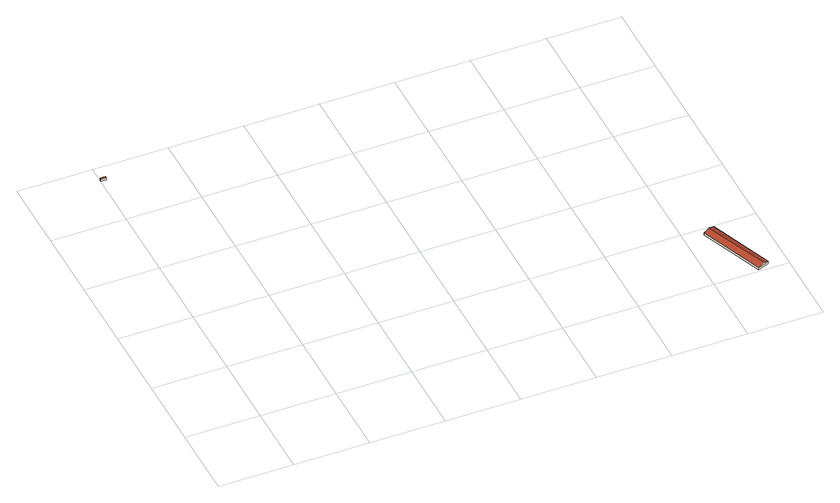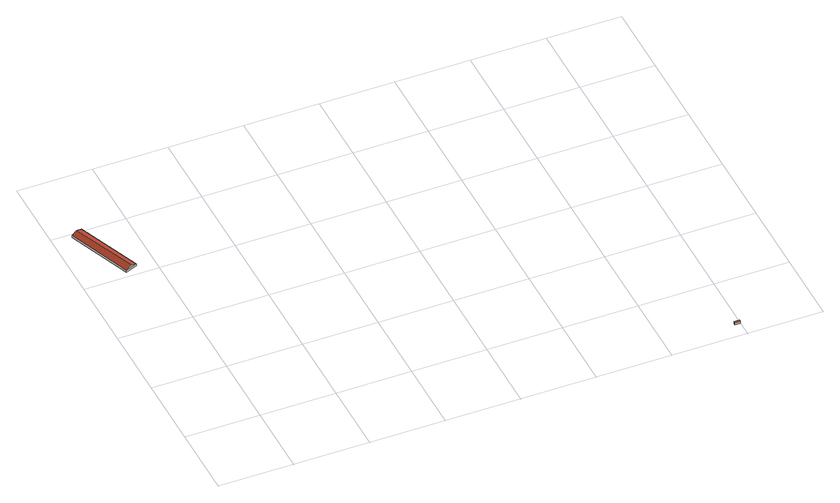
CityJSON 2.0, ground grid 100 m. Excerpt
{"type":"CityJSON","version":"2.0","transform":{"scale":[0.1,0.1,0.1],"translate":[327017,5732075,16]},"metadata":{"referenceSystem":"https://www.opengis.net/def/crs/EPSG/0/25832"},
"CityObjects":{
"building1":{"type":"Building","attributes":{"Geometrietyp2DReferenz":"3000","Gemeindeschluessel":"05170048","function":"31001_2724","roofType":"1000","measuredHeight":3.44},"address":[{"country":"Germany","locality":"Wesel","thoroughfareNumber":"9","thoroughfareName":"Bergen"}],"geometry":[{"type":"Solid","lod":"2","boundaries":[[[[0,1,2,3]],[[4,5,1,0]],[[6,7,5,4]],[[3,2,7,6]],[[4,0,3,6]],[[1,5,7,2]]]],"semantics":{"surfaces":[{"type":"WallSurface"},{"type":"RoofSurface"},{"type":"GroundSurface"}],"values":[[0,0,0,0,1,2]]}}]},
"building2":{"type":"Building","attributes":{"Geometrietyp2DReferenz":"3000","Gemeindeschluessel":"05170048","function":"31001_2720","roofType":"3100","measuredHeight":6.62},"address":[{"country":"Germany","locality":"Wesel","thoroughfareNumber":"12","thoroughfareName":"Bergen"}],"geometry":[{"type":"Solid","lod":"2","boundaries":[[[[8,9,10,11]],[[12,13,9,8]],[[14,15,13,12]],[[11,10,15,14]],[[8,16,12]],[[14,17,11]],[[11,17,16,8]],[[12,16,17,14]],[[9,13,15,10]]]],"semantics":{"surfaces":[{"type":"WallSurface"},{"type":"RoofSurface"},{"type":"GroundSurface"}],"values":[[0,0,0,0,0,0,1,1,2]]}}]}
},
"vertices":[
[73,4757,40],[73,4757,6],[73,4788,6],[73,4788,40],[4,4757,40],[4,4757,6],[4,4788,40],[4,4788,6],
[6752,71,57],[6752,71,25],[6408,931,25],[6408,931,57],[6595,8,57],[6595,8,25],[6252,869,57],[6252,869,25],[6674,40,91],[6330,900,91]
]}
